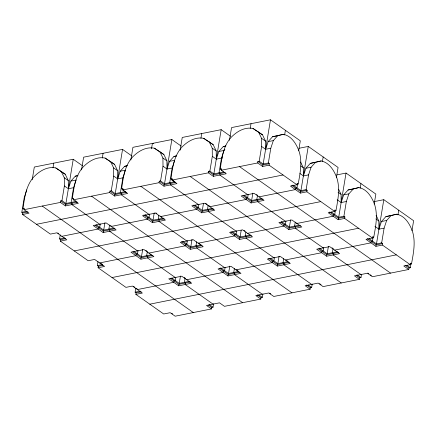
<?xml version="1.0" encoding="UTF-8"?>
<svg xmlns="http://www.w3.org/2000/svg" width="436" height="436" viewBox="0 0 436 436"><rect width="100%" height="100%" fill="white"/><g stroke="black" fill="none" stroke-linecap="round" stroke-linejoin="round"><path stroke-width="0.65" d="M27.986 211.972L22.792 213.008L21.8 212.305L24.242 197.568L26.776 189.905M24.007 209.166L23.015 208.468C24.607 197.415 26.007 185.643 33.746 176.951C39.463 171.065 47.23 166.23 55.748 167.915L65.247 174.247L68.278 180.575L68.359 188.739L73.553 187.703L76.087 180.041L70.894 181.076L68.359 188.739L64.386 185.938L64.305 177.774L61.274 171.441M60.239 234.917L59.574 238.933L60.566 239.637L60.321 241.113L66.812 239.811L56.871 232.808L50.385 234.105L22.552 214.485L22.792 213.008M22.552 214.485L29.038 213.182L24.067 209.683L24.312 208.206L23.015 208.468M32.204 179.774L34.313 167.043L73.243 159.26L82.627 165.876M53.001 167.844L53.775 163.151M110.581 161.582L113.616 167.909L113.692 176.073L117.671 178.88L120.205 171.217L125.399 170.176L122.859 177.839L117.671 178.88L117.589 170.71L114.559 164.383L105.06 158.05C96.541 156.371 88.775 161.2 83.053 167.086C75.314 175.779 73.918 187.551 72.327 198.603L73.624 198.342L73.379 199.819L78.349 203.323L65.373 205.917L60.402 202.413L60.648 200.936L61.945 200.68L65.918 203.481L76.3 201.405L75.308 200.707M61.945 200.68L64.386 185.938M65.373 205.917L65.618 204.44L60.648 200.936M65.918 203.481L73.243 159.26M73.553 187.703L71.112 202.446L72.104 203.143L71.858 204.62L99.691 224.24M81.516 169.915L83.625 157.183L122.554 149.395L131.939 156.012M102.313 157.979L103.087 153.287M100.269 223.957L99.719 227.309L98.422 227.57L98.176 229.042L61.841 236.312M102.885 265.355L98.34 266.265L97.348 265.562L98.013 261.546M159.892 151.717L162.922 158.045L163.004 166.209L166.983 169.015L169.517 161.353L174.711 160.312L172.171 167.974L166.983 169.015L166.901 160.846L163.871 154.518L154.371 148.185C145.853 146.507 138.087 151.341 132.364 157.222C124.625 165.914 123.23 177.692 121.633 188.739L122.936 188.477L122.69 189.954L127.661 193.459L114.684 196.053L109.714 192.549L109.959 191.077L111.256 190.815L115.229 193.617L125.612 191.54M103.147 232.546L93.206 225.537L106.182 222.943L116.123 229.952L103.147 232.546L103.392 231.069L95.108 225.232M114.074 228.033L103.692 230.11L104.913 222.742M135.787 288.174L135.122 292.196L136.114 292.894L135.869 294.371L142.359 293.068L132.419 286.065L125.928 287.362L98.095 267.742L98.34 266.265M111.256 190.815L113.692 176.073M109.55 225.052L108.886 229.074L109.877 229.772L109.632 231.249L137.465 250.869M114.684 196.053L114.93 194.581L109.959 191.077M115.229 193.617L122.554 149.395M122.859 177.839L120.423 192.581L121.415 193.279L121.17 194.756L149.003 214.376M130.827 160.05L132.931 147.319L171.86 139.531L181.251 146.147M151.51 148.785L152.398 143.422L153.717 143.678L152.398 143.422M138.043 250.586L137.493 253.937L136.196 254.199L135.95 255.67L99.615 262.941M140.921 259.175L130.98 252.166L143.956 249.572L153.897 256.581L140.921 259.175L141.16 257.698L132.882 251.861M151.199 254.793L141.466 256.739L142.686 249.37M149.581 214.092L149.03 217.444L147.728 217.706L147.488 219.177L111.153 226.448M147.324 251.681L146.66 255.703L147.651 256.401L147.406 257.878L175.239 277.498M222.78 157.854L216.294 159.151L216.212 150.987L213.182 144.654L203.683 138.321C195.159 136.642 187.398 141.477 181.676 147.357C173.937 156.05 172.536 167.827 170.945 178.874L172.242 178.618L172.002 180.09L176.972 183.594L163.996 186.188L159.026 182.684L159.265 181.213L160.562 180.951L164.541 183.758L174.923 181.681M152.458 222.682L142.518 215.673L155.494 213.079L165.435 220.087L152.458 222.682L152.698 221.21L143.864 214.981M163.386 218.169L153.003 220.245L154.224 212.877M160.562 180.951L163.004 166.209M158.862 215.188L158.192 219.21L159.189 219.908L158.944 221.384L186.777 241.004M163.996 186.188L164.236 184.717L159.265 181.213M164.541 183.758L171.86 139.531M172.171 167.974L169.729 182.717L170.727 183.42L170.481 184.891L198.315 204.511M180.133 150.186L182.243 137.454L221.172 129.666L230.562 136.288M175.817 277.214L175.261 280.566L173.964 280.828L173.724 282.299L137.389 289.569M200.931 138.25L201.71 133.563M178.695 285.803L168.754 278.795L181.73 276.201L191.671 283.209L178.695 285.803L178.934 284.327L170.65 278.49M189.622 281.291L179.24 283.367L180.46 275.999M187.355 240.721L186.799 244.073L185.502 244.334L185.262 245.806L148.927 253.076M185.098 278.31L184.428 282.332L185.425 283.029L185.18 284.506L213.013 304.126M190.227 249.31L180.291 242.302L193.268 239.707L203.203 246.716L190.227 249.31L190.472 247.839L181.638 241.609M201.16 244.798L190.777 246.874L191.998 239.506M198.892 204.233L198.336 207.58L197.039 207.841L196.794 209.313L160.464 216.583M196.631 241.817L195.966 245.839L196.963 246.536L196.718 248.013L224.551 267.633M296.878 184.275L298.175 184.014C300.202 172.994 302.606 161.5 298.834 150.556C295.973 143.455 291.466 135.95 283.378 134.31L277.748 135.694L273.328 140.588L270.794 148.251L265.6 149.286L265.524 141.122L262.488 134.789L252.994 128.457C244.471 126.778 236.71 131.612 230.987 137.493C223.248 146.185 221.848 157.963 220.256 169.01L221.553 168.754L221.308 170.225L226.279 173.73L213.302 176.329L208.332 172.825L208.577 171.348L209.874 171.086L213.853 173.893L223.586 171.948M201.764 212.817L191.829 205.814L204.806 203.214L214.741 210.223L201.764 212.817L202.01 211.346L193.175 205.116M212.697 208.31L202.315 210.386L203.421 203.683M209.874 171.086L212.316 156.35L212.234 148.18L209.204 141.853M208.168 205.323L207.503 209.345L208.501 210.048L208.255 211.52L236.089 231.14M213.302 176.329L213.547 174.852L208.577 171.348M213.853 173.893L221.172 129.666M229.445 140.321L231.554 127.59L270.484 119.802L300.306 140.828L298.638 150.878M135.869 294.371L163.702 313.991L170.193 312.694L175.163 316.198L211.493 308.928L211.738 307.456L208.424 305.118M211.738 307.456L213.035 307.195L213.591 303.843M225.129 267.35L224.573 270.702L223.276 270.963L223.03 272.435L186.701 279.705M250.242 128.386L251.016 123.699M228.001 275.939L218.06 268.93L231.036 266.336L240.977 273.345L228.001 275.939L228.246 274.467L219.412 268.238M238.933 271.426L228.551 273.503L229.772 266.134M236.666 230.862L236.11 234.208L234.813 234.47L234.568 235.941L198.238 243.212M234.405 268.445L233.74 272.467L234.737 273.17L234.492 274.642L262.325 294.262M239.538 239.446L229.598 232.443L242.574 229.843L252.515 236.852L239.538 239.446L239.784 237.974L230.949 231.745M250.471 234.939L240.089 237.015L241.195 230.312M248.204 194.369L247.648 197.721L246.351 197.977L246.106 199.454L209.77 206.719M245.942 231.952L245.277 235.974L246.275 236.677L246.029 238.149L273.863 257.769M251.076 202.958L241.135 195.949L254.112 193.35L264.053 200.358L251.076 202.958L251.321 201.481L243.037 195.644M269.105 165.168L262.614 166.465L257.643 162.96L257.889 161.484L259.186 161.227L263.164 164.029L268.353 162.993L269.344 163.691L269.105 165.168L296.938 184.788L297.178 183.311L298.175 184.014M262.009 198.445L251.627 200.522L252.847 193.148M259.186 161.227L261.627 146.485L261.546 138.321L258.515 131.988M257.48 195.464L256.815 199.481L257.812 200.184L257.567 201.655L285.4 221.281M262.614 166.465L262.859 164.988L257.889 161.484M263.164 164.029L270.484 119.802M268.353 162.993L270.794 148.251M284.615 135.007L285.395 130.315M211.493 308.928L206.528 305.423L219.504 302.829L224.469 306.334L260.804 299.063L261.05 297.592L257.185 294.867M261.05 297.592L262.347 297.33L262.903 293.978M274.44 257.491L273.884 260.837L272.587 261.099L272.342 262.57L236.007 269.84M277.312 266.074L267.372 259.071L280.348 256.472L290.289 263.48L277.312 266.074L277.558 264.603L268.723 258.374M288.24 261.567L277.863 263.644L279.084 256.27M285.978 220.998L285.422 224.349L284.125 224.605L283.88 226.082L247.544 233.347M283.716 258.581L283.051 262.603L284.043 263.306L283.803 264.777L311.636 284.397M288.85 229.587L278.909 222.578L291.886 219.978L301.826 226.987L288.85 229.587L289.095 228.11L280.811 222.273M299.129 225.205L289.4 227.151L290.616 219.777M297.625 183.834L296.96 187.856L295.663 188.112L295.417 189.589L259.082 196.854M295.254 222.093L294.589 226.11L295.581 226.813L295.341 228.284L323.174 247.91M299.897 173.463L303.374 175.915L305.914 168.252L310.334 163.358L321.152 160.939C329.24 162.579 333.747 170.084 336.608 177.185C340.38 188.129 337.976 199.623 335.949 210.643L334.952 209.939L334.706 211.416L306.879 191.796L300.388 193.094L300.633 191.617L291.798 185.387M306.879 191.796L307.118 190.319L306.127 189.622L300.938 190.657L308.257 146.431L299.172 148.251M306.127 189.622L308.568 174.88L311.102 167.217L315.522 162.323L321.152 160.939M322.389 161.636L323.169 156.944M260.804 299.063L255.834 295.559L268.81 292.965L273.781 296.469L310.116 289.199L310.361 287.727L306.497 285.002M310.361 287.727L311.658 287.466L312.214 284.119M323.752 247.626L323.196 250.978L321.899 251.234L321.654 252.711L285.318 259.976M336.412 177.507L338.08 167.457L308.257 146.431M326.624 256.215L316.683 249.207L329.66 246.607L339.6 253.616L326.624 256.215L326.869 254.738L318.585 248.901M337.551 251.703L327.169 253.779L328.39 246.405M335.398 210.463L334.734 214.485L333.436 214.741L333.191 216.218L296.856 223.483M333.028 248.722L332.363 252.738L333.355 253.441L333.109 254.913L360.943 274.538M337.175 199.743L341.148 202.544L343.682 194.881L348.102 189.987L358.926 187.567C367.008 189.208 371.521 196.712 374.382 203.814C378.148 214.757 375.75 226.251 373.723 237.271L372.726 236.568L372.48 238.045L344.647 218.425L338.162 219.722L338.407 218.245L329.567 212.016M344.647 218.425L344.892 216.948L343.9 216.251L338.707 217.286L346.031 173.059L336.946 174.88M343.9 216.251L346.342 201.508L348.876 193.846L353.296 188.952L358.926 187.567M360.163 188.265L360.943 183.572M310.116 289.199L305.146 285.7L318.122 283.1L323.092 286.605L359.428 279.34L359.673 277.863L356.359 275.53M359.673 277.863L360.97 277.607L361.526 274.255M374.186 204.135L375.854 194.085L346.031 173.059M373.172 237.091L372.508 241.113L371.21 241.37L370.965 242.847L334.63 250.111M374.949 226.371L378.922 229.173L381.456 221.51L385.876 216.616L396.7 214.196C404.782 215.836 409.295 223.341 412.156 230.442C415.922 241.386 413.524 252.88 411.491 263.9L410.499 263.197L410.254 264.674L382.421 245.054L375.936 246.351L376.181 244.874L367.341 238.645M382.421 245.054L382.666 243.577L381.674 242.879L376.481 243.915L383.805 199.688L374.072 201.639M381.674 242.879L384.111 228.137L386.65 220.474L391.07 215.58L396.7 214.196M397.937 214.894L398.717 210.201M411.96 230.764L413.622 220.714L383.805 199.688M359.428 279.34L354.457 275.835L367.434 273.236L372.404 276.74L408.739 269.475L408.979 267.998L405.115 265.273M408.979 267.998L410.281 267.742L410.946 263.72M225.75 145.978L223.248 146.594L218.828 151.488L216.294 159.151L212.316 156.35M224.905 149.472L224.017 150.453L221.483 158.11L219.041 172.852L220.038 173.555L219.793 175.027L247.626 194.652M283.378 134.31L272.56 136.73L268.14 141.624L265.6 149.286L261.627 146.485M70.894 181.076L75.314 176.182L77.821 175.566M120.205 171.217L124.625 166.318L127.127 165.707M169.517 161.353L173.937 156.459L176.438 155.843M75.314 176.182L77.913 175.664M124.625 166.318L127.219 165.8M173.937 156.459L176.531 155.935M223.248 146.594L225.843 146.076M272.56 136.73L277.748 135.694M218.828 151.488L224.017 150.453M268.14 141.624L273.328 140.588M24.067 209.683L60.402 202.413M73.379 199.819L109.714 192.549M122.69 189.954L159.026 182.684M172.002 180.09L208.332 172.825M221.308 170.225L257.643 162.96M21.8 212.305L26.988 211.269M65.618 204.44L77.297 202.108M114.93 194.581L126.604 192.243M164.236 184.717L175.267 182.51M213.547 174.852L225.227 172.514M262.859 164.988L269.344 163.691M310.334 163.358L315.522 162.323M305.914 168.252L311.102 167.217M36.466 224.295L283.019 174.978M308.568 174.88L303.374 175.915L303.293 167.751L300.54 161.996M296.938 184.788L290.447 186.085L300.388 193.094M59.574 238.933L64.762 237.898M60.566 239.637L65.76 238.601M103.392 231.069L115.066 228.737M152.698 221.21L164.377 218.872M202.01 211.346L213.689 209.008M251.321 201.481L263.001 199.143M300.633 191.617L307.118 190.319M348.102 189.987L353.296 188.952M343.682 194.881L348.876 193.846M74.24 250.923L320.792 201.606M346.342 201.508L341.148 202.544L341.066 194.38L338.587 189.202M334.652 210.904L335.949 210.643M334.706 211.416L328.221 212.714L338.162 219.722M97.348 265.562L102.536 264.527M141.16 257.698L152.84 255.365M190.472 247.839L202.151 245.501M239.784 237.974L251.463 235.636M289.095 228.11L300.775 225.772M338.407 218.245L344.892 216.948M98.095 267.742L104.586 266.44L94.645 259.436L88.154 260.733L60.321 241.113M385.876 216.616L391.07 215.58M381.456 221.51L386.65 220.474M112.014 277.552L358.566 228.235M384.111 228.137L378.922 229.173L378.84 221.008L376.088 215.253M372.42 237.533L373.723 237.271M372.48 238.045L365.995 239.342L375.936 246.351M135.122 292.196L140.31 291.155M136.114 292.894L141.302 291.858M178.934 284.327L190.614 281.994M228.246 274.467L239.277 272.26M277.558 264.603L289.237 262.265M326.869 254.738L338.549 252.4M376.181 244.874L382.666 243.577M149.788 304.181L396.34 254.864M410.194 264.161L411.491 263.9M410.254 264.674L403.769 265.971L408.739 269.475M262.488 134.789L252.994 128.457M213.182 144.654L203.683 138.321M163.871 154.518L154.371 148.185M114.559 164.383L105.06 158.05M65.247 174.247L55.748 167.915M261.546 138.321L265.524 141.122M300.813 165.996L303.293 167.751M338.085 192.276L341.066 194.38M375.859 218.905L378.84 221.008M292.981 185.049L300.938 190.657M331.251 212.032L338.707 217.286M369.025 238.661L376.481 243.915M406.799 265.29L410.281 267.742M239.478 166.596L390.569 273.11M212.234 148.18L216.212 150.987M220.256 169.01L221.75 170.062M256.537 194.592L257.534 195.29M296.796 222.97L297.793 223.673M332.085 247.85L333.082 248.547M367.87 273.078L368.867 273.775M370.355 274.827L371.352 275.53M244.171 195.263L251.627 200.522M281.443 221.543L289.4 227.151M319.217 248.171L327.169 253.779M356.991 274.8L360.97 277.607M190.167 176.455L341.263 282.969M162.922 158.045L166.901 160.846M170.945 178.874L173.926 180.978M205.738 203.405L207.231 204.451M208.719 205.503L209.716 206.206M244.007 230.382L244.999 231.08M286.752 260.515L287.744 261.213M319.555 283.64L321.043 284.692M194.859 205.127L202.315 210.386M232.633 231.756L240.089 237.015M270.407 258.385L277.863 263.644M308.181 285.013L311.658 287.466M140.855 186.319L291.951 292.834M113.616 167.909L117.589 170.71M121.633 188.739L124.118 190.494M155.93 212.915L156.922 213.618M160.404 216.071L161.892 217.123M198.674 243.048L199.666 243.751M236.944 270.026L237.936 270.729M269.748 293.15L270.74 293.853M145.052 214.643L153.003 220.245M182.826 241.272L190.777 246.874M220.6 267.9L228.551 273.503M258.87 294.878L262.347 297.33M91.544 196.184L242.639 302.698M64.305 177.774L68.278 180.575M72.327 198.603L73.815 199.655M110.597 225.581L111.589 226.284M145.886 250.46L146.877 251.158M184.155 277.438L185.147 278.141M96.236 224.856L103.692 230.11M134.01 251.485L141.466 256.739M171.784 278.114L179.24 283.367M209.062 304.393L213.035 307.195M42.238 206.048L193.328 312.563M57.808 232.993L58.8 233.696M100.547 263.126L102.04 264.178M133.351 286.25L134.844 287.302M136.332 288.354L137.329 289.052M171.62 313.228L172.618 313.931"/></g></svg>
